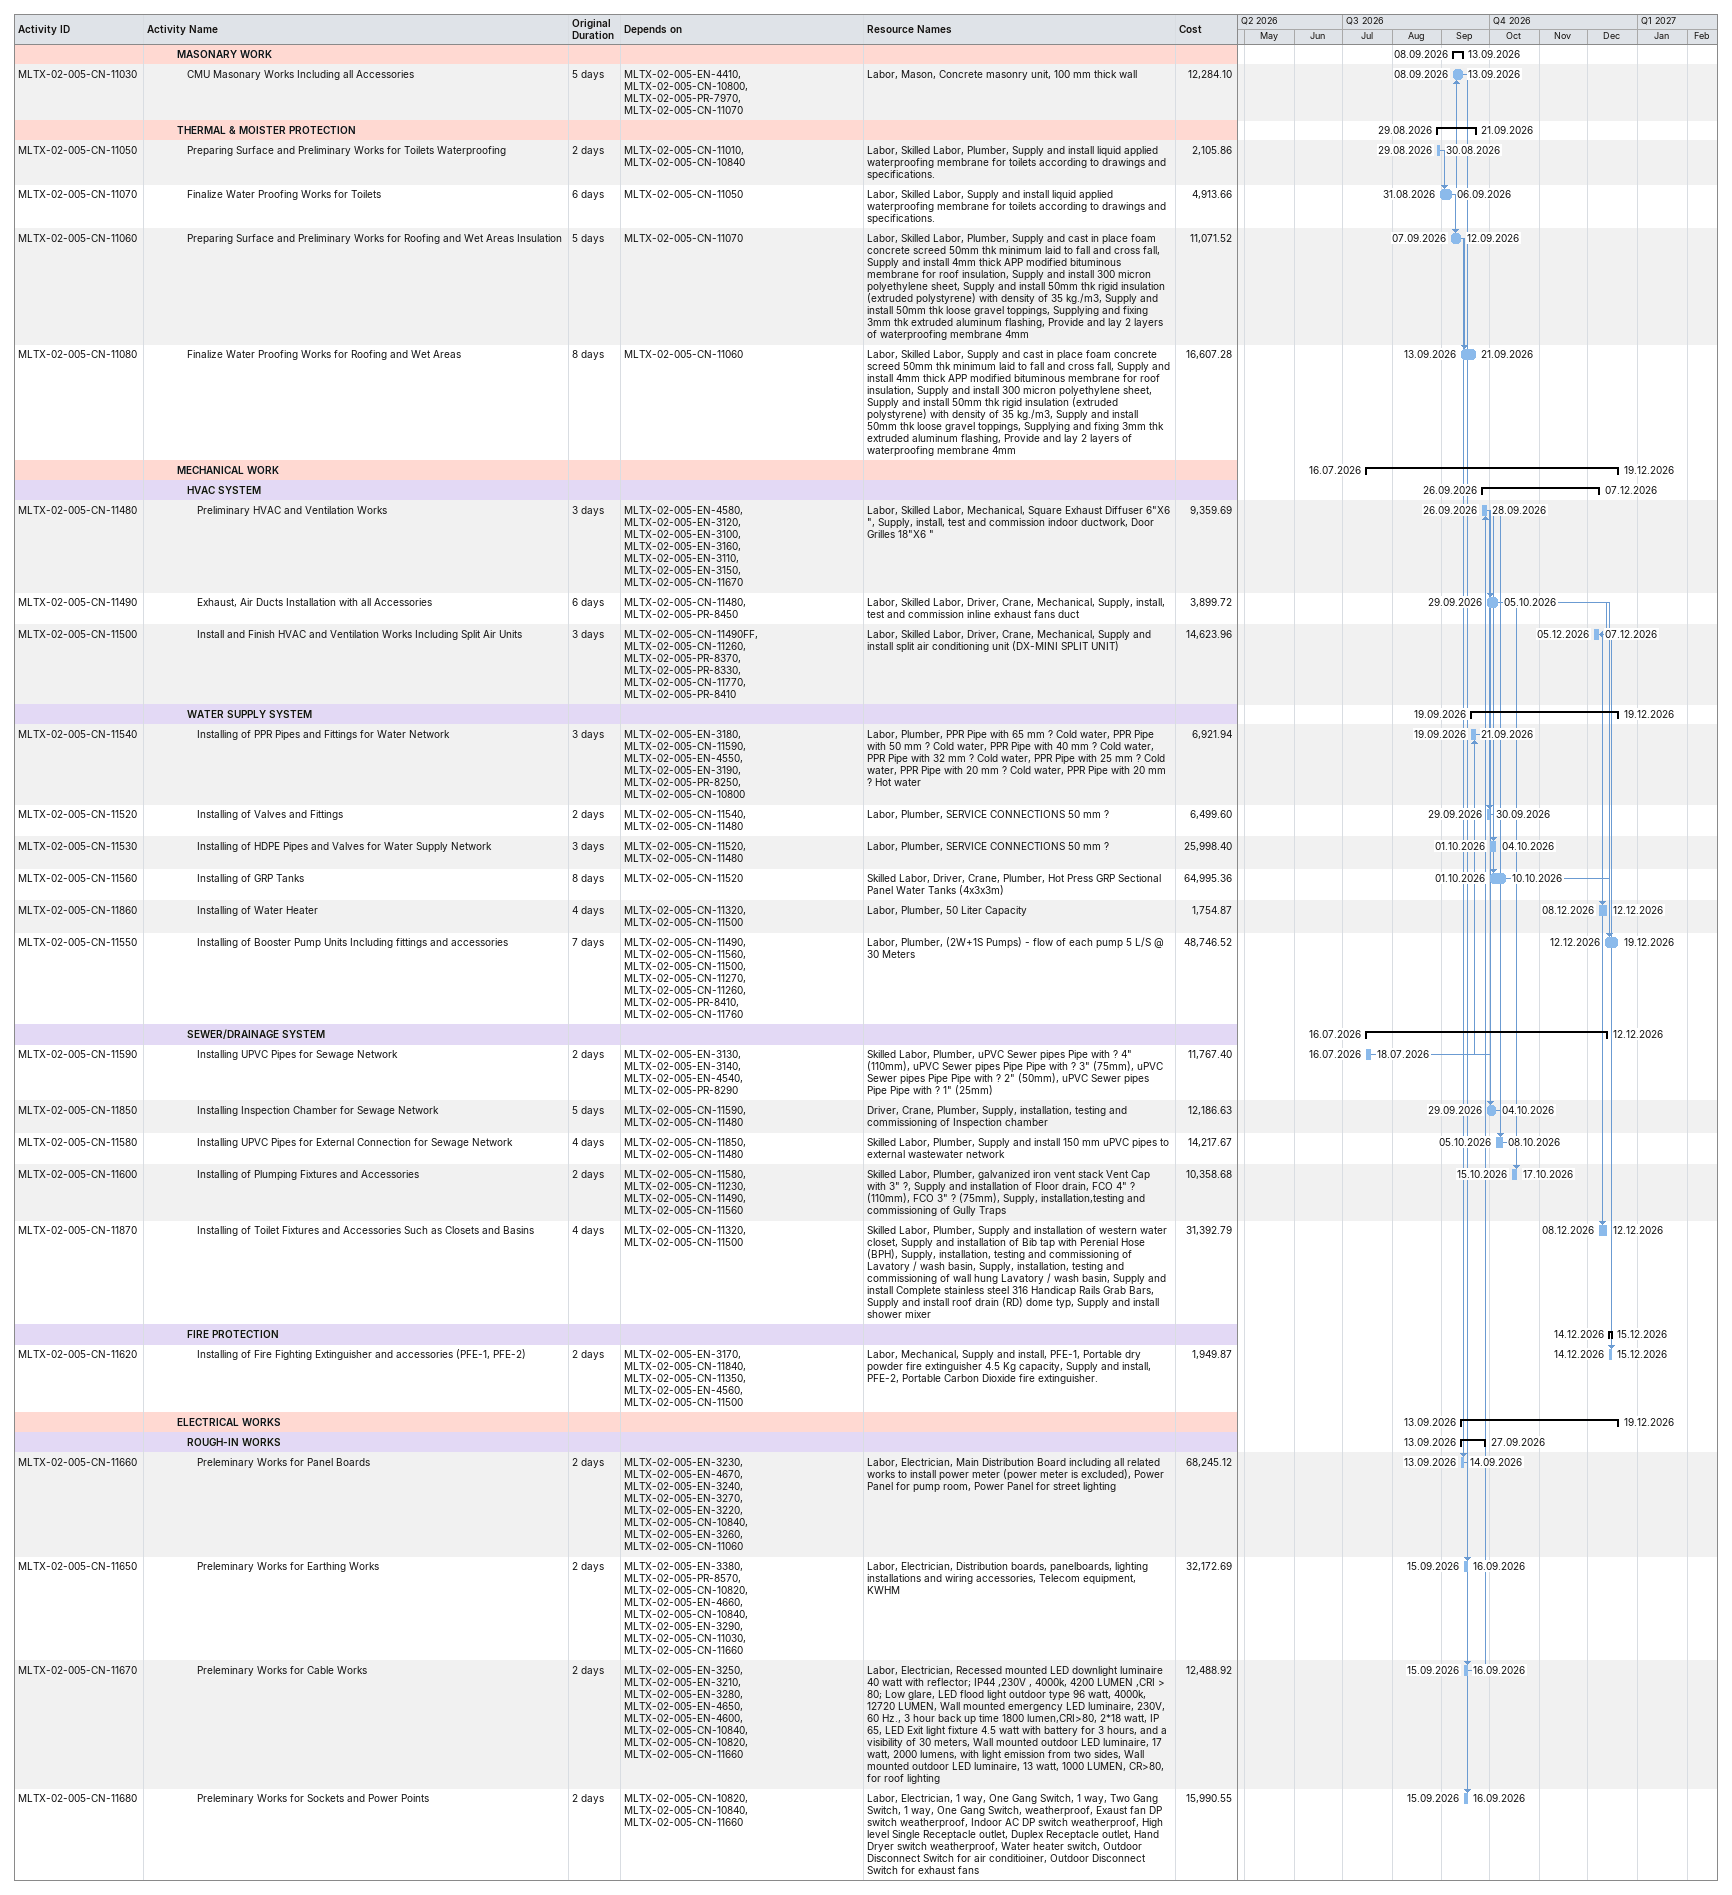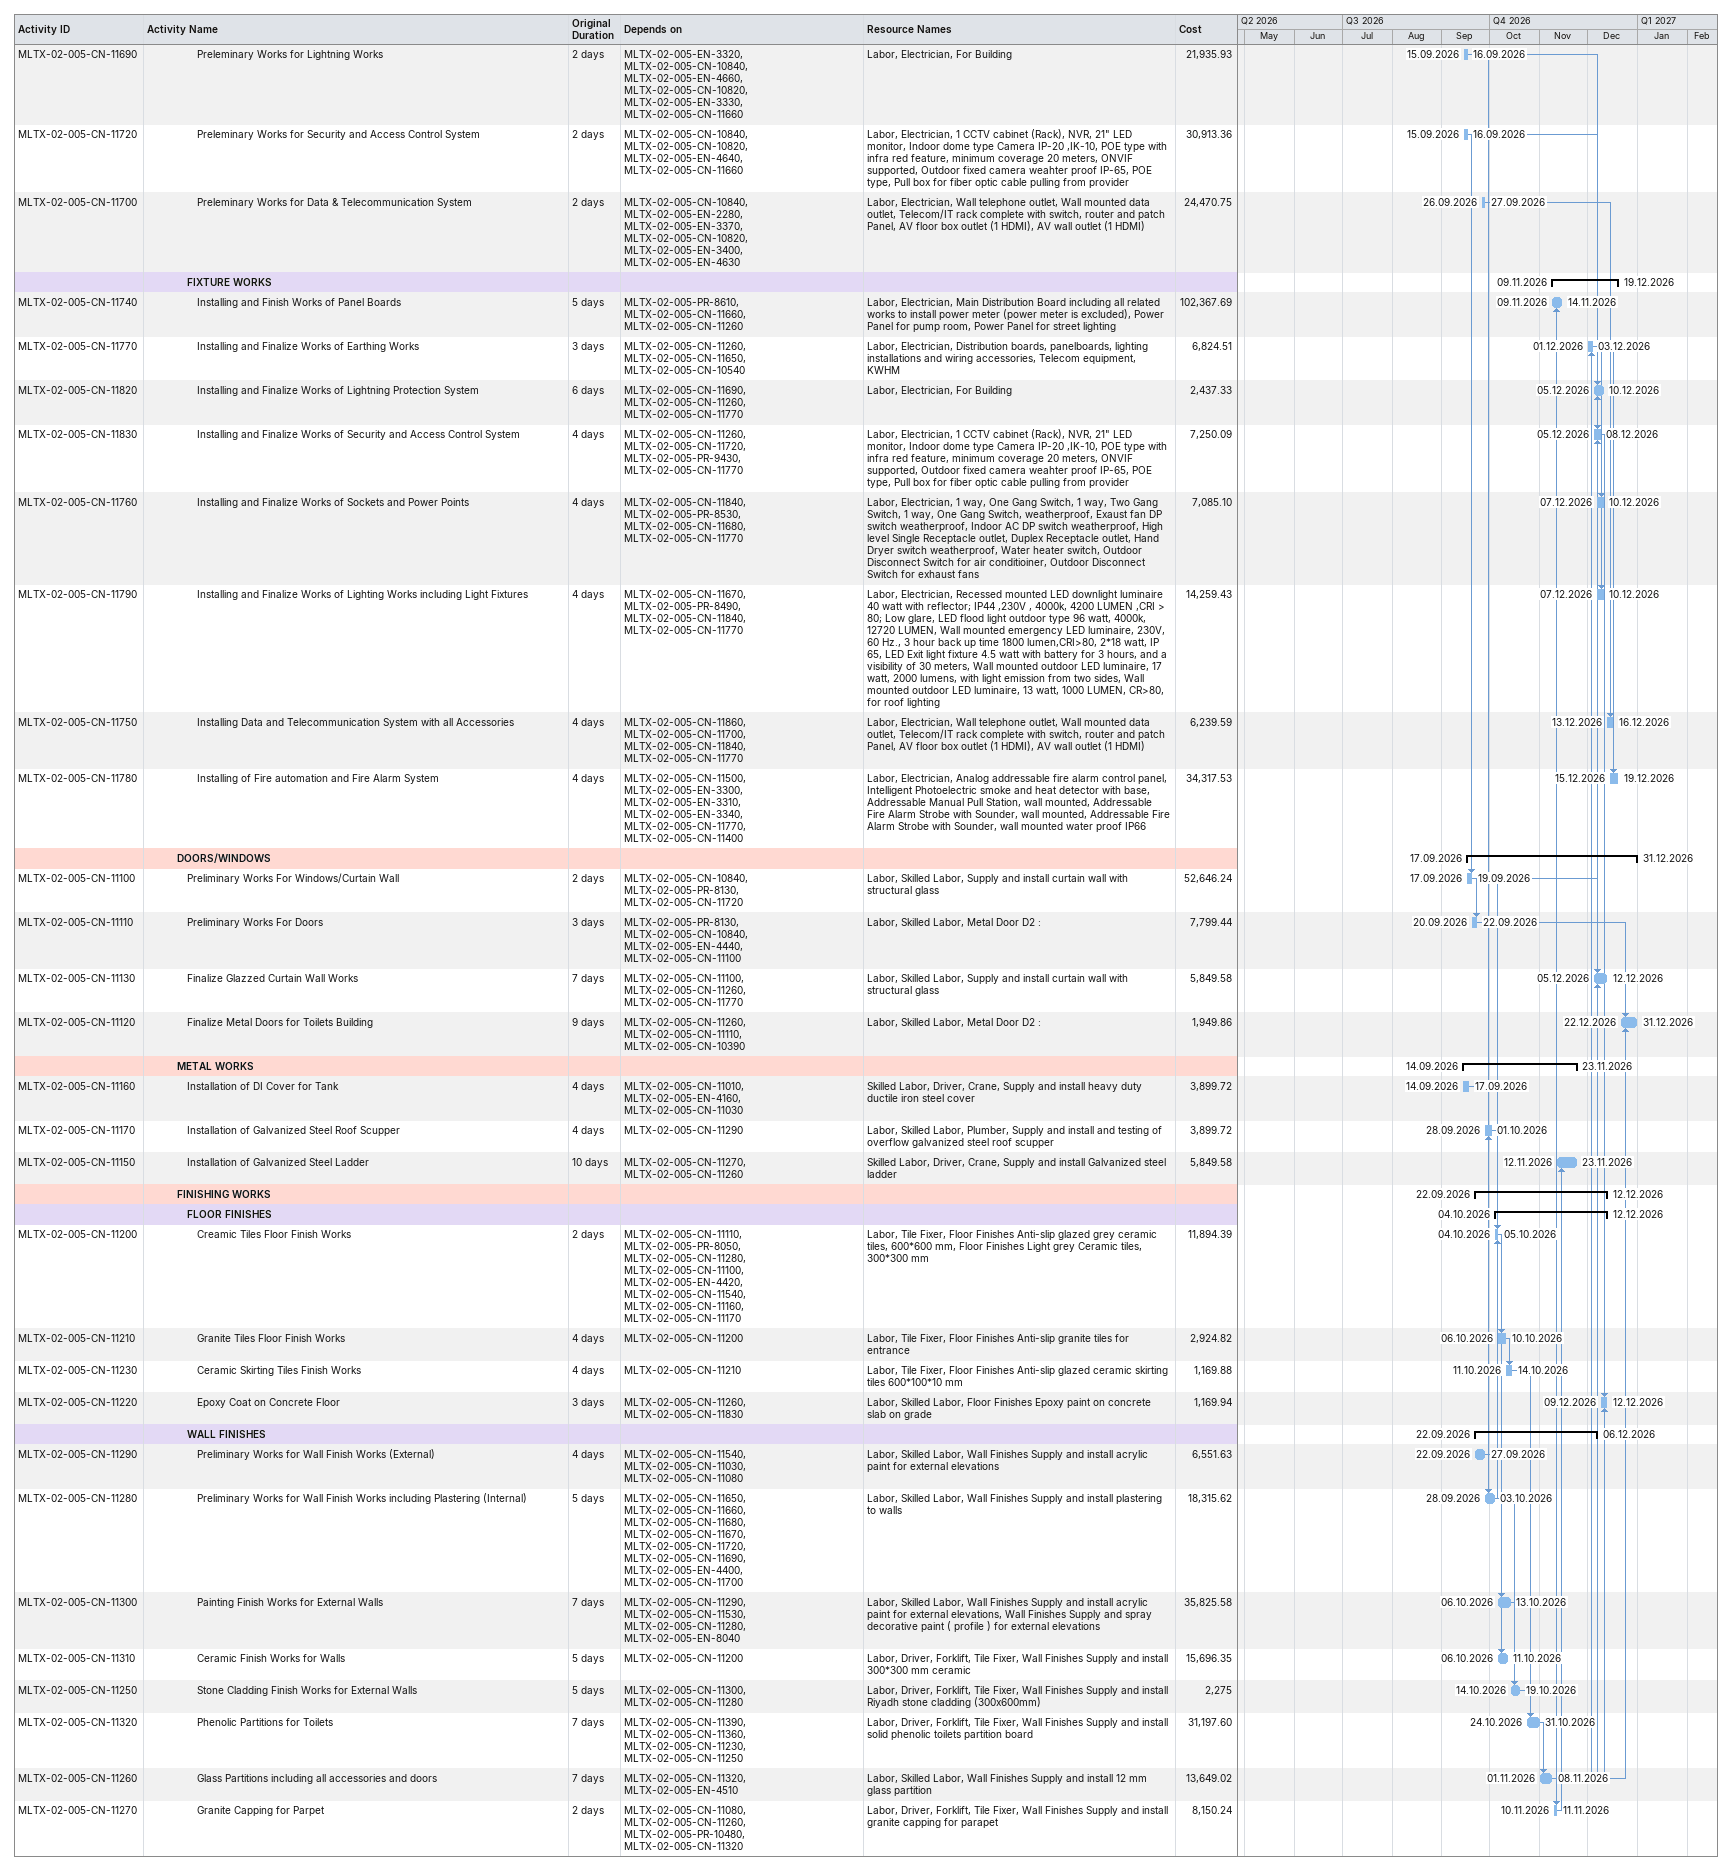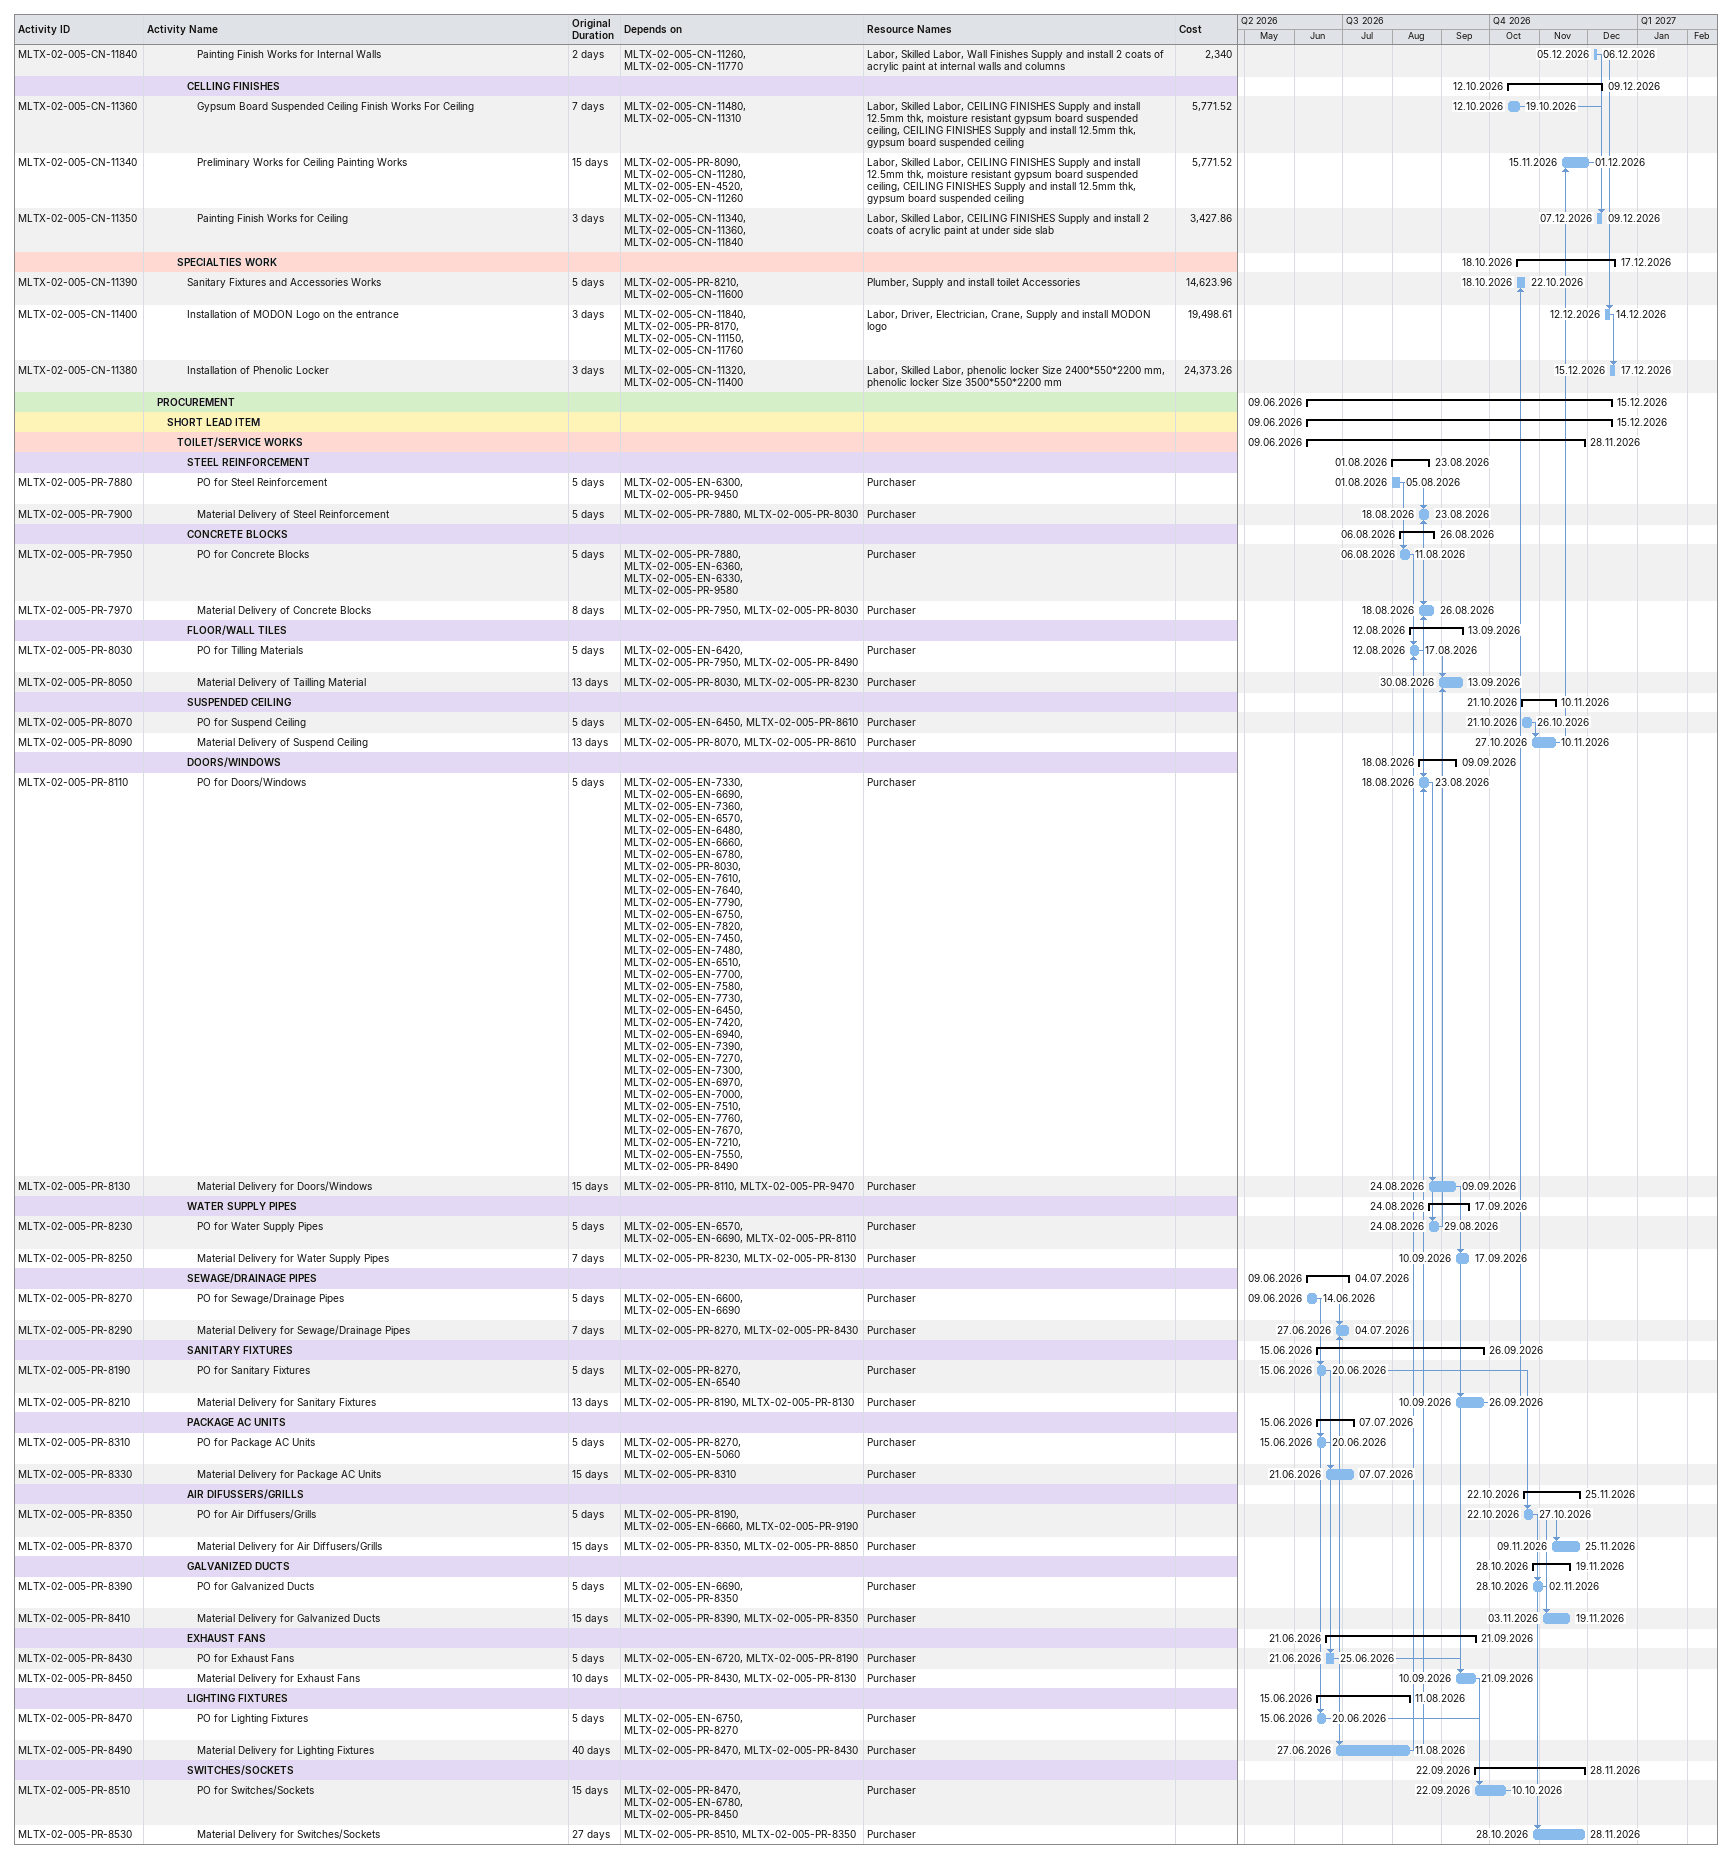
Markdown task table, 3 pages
| ID | Level | Task | Original duration | Start | Finish | Predecessors | Resources | Cost |
|---|---|---|---|---|---|---|---|---|
|  | 4 | **MASONARY WORK** |  | 2026-09-08 | 2026-09-13 |  |  |  |
| MLTX-02-005-CN-11030 | 5 | CMU Masonary Works Including all Accessories | 5d | 2026-09-08 | 2026-09-13 | MLTX-02-005-EN-4410, MLTX-02-005-CN-10800, MLTX-02-005-PR-7970, MLTX-02-005-CN-11070 | Labor, Mason, Concrete masonry unit, 100 mm thick wall | 12284.10 |
|  | 4 | **THERMAL & MOISTER PROTECTION** |  | 2026-08-29 | 2026-09-21 |  |  |  |
| MLTX-02-005-CN-11050 | 5 | Preparing Surface and Preliminary Works for Toilets Waterproofing | 2d | 2026-08-29 | 2026-08-30 | MLTX-02-005-CN-11010, MLTX-02-005-CN-10840 | Labor, Skilled Labor, Plumber, Supply and install liquid applied waterproofing membrane for toilets according to drawings and specifications. | 2105.86 |
| MLTX-02-005-CN-11070 | 5 | Finalize Water Proofing Works for Toilets | 6d | 2026-08-31 | 2026-09-06 | MLTX-02-005-CN-11050 | Labor, Skilled Labor, Supply and install liquid applied waterproofing membrane for toilets according to drawings and specifications. | 4913.66 |
| MLTX-02-005-CN-11060 | 5 | Preparing Surface and Preliminary Works for Roofing and Wet Areas Insulation | 5d | 2026-09-07 | 2026-09-12 | MLTX-02-005-CN-11070 | Labor, Skilled Labor, Plumber, Supply and cast in place foam concrete screed 50mm thk minimum laid to fall and cross fall, Supply and install 4mm thick APP modified bituminous membrane for roof insulation, Supply and install 300 micron polyethylene sheet, Supply and install 50mm thk rigid insulation (extruded polystyrene) with density of 35 kg./m3, Supply and install 50mm thk loose gravel toppings, Supplying and fixing 3mm thk extruded aluminum flashing, Provide and lay 2 layers of waterproofing membrane 4mm | 11071.52 |
| MLTX-02-005-CN-11080 | 5 | Finalize Water Proofing Works for Roofing and Wet Areas | 8d | 2026-09-13 | 2026-09-21 | MLTX-02-005-CN-11060 | Labor, Skilled Labor, Supply and cast in place foam concrete screed 50mm thk minimum laid to fall and cross fall, Supply and install 4mm thick APP modified bituminous membrane for roof insulation, Supply and install 300 micron polyethylene sheet, Supply and install 50mm thk rigid insulation (extruded polystyrene) with density of 35 kg./m3, Supply and install 50mm thk loose gravel toppings, Supplying and fixing 3mm thk extruded aluminum flashing, Provide and lay 2 layers of waterproofing membrane 4mm | 16607.28 |
|  | 4 | **MECHANICAL WORK** |  | 2026-07-16 | 2026-12-19 |  |  |  |
|  | 5 | **HVAC SYSTEM** |  | 2026-09-26 | 2026-12-07 |  |  |  |
| MLTX-02-005-CN-11480 | 6 | Preliminary HVAC and Ventilation Works | 3d | 2026-09-26 | 2026-09-28 | MLTX-02-005-EN-4580, MLTX-02-005-EN-3120, MLTX-02-005-EN-3100, MLTX-02-005-EN-3160, MLTX-02-005-EN-3110, MLTX-02-005-EN-3150, MLTX-02-005-CN-11670 | Labor, Skilled Labor, Mechanical, Square Exhaust Diffuser 6"X6 ", Supply, install, test and commission indoor ductwork, Door Grilles 18"X6 " | 9359.69 |
| MLTX-02-005-CN-11490 | 6 | Exhaust, Air Ducts Installation with all Accessories | 6d | 2026-09-29 | 2026-10-05 | MLTX-02-005-CN-11480, MLTX-02-005-PR-8450 | Labor, Skilled Labor, Driver, Crane, Mechanical, Supply, install, test and commission inline exhaust fans duct | 3899.72 |
| MLTX-02-005-CN-11500 | 6 | Install and Finish HVAC and Ventilation Works Including Split Air Units | 3d | 2026-12-05 | 2026-12-07 | MLTX-02-005-CN-11490FF, MLTX-02-005-CN-11260, MLTX-02-005-PR-8370, MLTX-02-005-PR-8330, MLTX-02-005-CN-11770, MLTX-02-005-PR-8410 | Labor, Skilled Labor, Driver, Crane, Mechanical, Supply and install split air conditioning unit (DX-MINI SPLIT UNIT) | 14623.96 |
|  | 5 | **WATER SUPPLY SYSTEM** |  | 2026-09-19 | 2026-12-19 |  |  |  |
| MLTX-02-005-CN-11540 | 6 | Installing of PPR Pipes and Fittings for Water Network | 3d | 2026-09-19 | 2026-09-21 | MLTX-02-005-EN-3180, MLTX-02-005-CN-11590, MLTX-02-005-EN-4550, MLTX-02-005-EN-3190, MLTX-02-005-PR-8250, MLTX-02-005-CN-10800 | Labor, Plumber, PPR Pipe with 65 mm ? Cold water, PPR Pipe with 50 mm ? Cold water, PPR Pipe with 40 mm ? Cold water, PPR Pipe with 32 mm ? Cold water, PPR Pipe with 25 mm ? Cold water, PPR Pipe with 20 mm ? Cold water, PPR Pipe with 20 mm ? Hot water | 6921.94 |
| MLTX-02-005-CN-11520 | 6 | Installing of Valves and Fittings | 2d | 2026-09-29 | 2026-09-30 | MLTX-02-005-CN-11540, MLTX-02-005-CN-11480 | Labor, Plumber, SERVICE CONNECTIONS 50 mm ? | 6499.60 |
| MLTX-02-005-CN-11530 | 6 | Installing of HDPE Pipes and Valves for Water Supply Network | 3d | 2026-10-01 | 2026-10-04 | MLTX-02-005-CN-11520, MLTX-02-005-CN-11480 | Labor, Plumber, SERVICE CONNECTIONS 50 mm ? | 25998.40 |
| MLTX-02-005-CN-11560 | 6 | Installing of GRP Tanks | 8d | 2026-10-01 | 2026-10-10 | MLTX-02-005-CN-11520 | Skilled Labor, Driver, Crane, Plumber, Hot Press GRP Sectional Panel Water Tanks (4x3x3m) | 64995.36 |
| MLTX-02-005-CN-11860 | 6 | Installing of Water Heater | 4d | 2026-12-08 | 2026-12-12 | MLTX-02-005-CN-11320, MLTX-02-005-CN-11500 | Labor, Plumber, 50 Liter Capacity | 1754.87 |
| MLTX-02-005-CN-11550 | 6 | Installing of Booster Pump Units Including fittings and accessories | 7d | 2026-12-12 | 2026-12-19 | MLTX-02-005-CN-11490, MLTX-02-005-CN-11560, MLTX-02-005-CN-11500, MLTX-02-005-CN-11270, MLTX-02-005-CN-11260, MLTX-02-005-PR-8410, MLTX-02-005-CN-11760 | Labor, Plumber, (2W+1S Pumps) - flow of each pump 5 L/S @ 30 Meters | 48746.52 |
|  | 5 | **SEWER/DRAINAGE SYSTEM** |  | 2026-07-16 | 2026-12-12 |  |  |  |
| MLTX-02-005-CN-11590 | 6 | Installing UPVC Pipes for Sewage Network | 2d | 2026-07-16 | 2026-07-18 | MLTX-02-005-EN-3130, MLTX-02-005-EN-3140, MLTX-02-005-EN-4540, MLTX-02-005-PR-8290 | Skilled Labor, Plumber, uPVC Sewer pipes Pipe with ? 4" (110mm), uPVC Sewer pipes Pipe Pipe with ? 3" (75mm), uPVC Sewer pipes Pipe Pipe with ? 2" (50mm), uPVC Sewer pipes Pipe Pipe with ? 1" (25mm) | 11767.40 |
| MLTX-02-005-CN-11850 | 6 | Installing Inspection Chamber for Sewage Network | 5d | 2026-09-29 | 2026-10-04 | MLTX-02-005-CN-11590, MLTX-02-005-CN-11480 | Driver, Crane, Plumber, Supply, installation, testing and commissioning of Inspection chamber | 12186.63 |
| MLTX-02-005-CN-11580 | 6 | Installing UPVC Pipes for External Connection for Sewage Network | 4d | 2026-10-05 | 2026-10-08 | MLTX-02-005-CN-11850, MLTX-02-005-CN-11480 | Skilled Labor, Plumber, Supply and install 150 mm uPVC pipes to external wastewater network | 14217.67 |
| MLTX-02-005-CN-11600 | 6 | Installing of Plumping Fixtures and Accessories | 2d | 2026-10-15 | 2026-10-17 | MLTX-02-005-CN-11580, MLTX-02-005-CN-11230, MLTX-02-005-CN-11490, MLTX-02-005-CN-11560 | Skilled Labor, Plumber, galvanized iron vent stack Vent Cap with 3" ?, Supply and installation of Floor drain, FCO 4" ? (110mm), FCO 3" ? (75mm), Supply, installation,testing and commissioning of Gully Traps | 10358.68 |
| MLTX-02-005-CN-11870 | 6 | Installing of Toilet Fixtures and Accessories Such as Closets and Basins | 4d | 2026-12-08 | 2026-12-12 | MLTX-02-005-CN-11320, MLTX-02-005-CN-11500 | Skilled Labor, Plumber, Supply and installation of western water closet, Supply and installation of Bib tap with Perenial Hose (BPH), Supply, installation, testing and commissioning of Lavatory / wash basin, Supply, installation, testing and commissioning of wall hung Lavatory / wash basin, Supply and install Complete stainless steel 316 Handicap Rails Grab Bars, Supply and install roof drain (RD) dome typ, Supply and install shower mixer | 31392.79 |
|  | 5 | **FIRE PROTECTION** |  | 2026-12-14 | 2026-12-15 |  |  |  |
| MLTX-02-005-CN-11620 | 6 | Installing of Fire Fighting Extinguisher and accessories (PFE-1, PFE-2) | 2d | 2026-12-14 | 2026-12-15 | MLTX-02-005-EN-3170, MLTX-02-005-CN-11840, MLTX-02-005-CN-11350, MLTX-02-005-EN-4560, MLTX-02-005-CN-11500 | Labor, Mechanical, Supply and install, PFE-1, Portable dry powder fire extinguisher 4.5 Kg capacity, Supply and install, PFE-2, Portable Carbon Dioxide fire extinguisher. | 1949.87 |
|  | 4 | **ELECTRICAL WORKS** |  | 2026-09-13 | 2026-12-19 |  |  |  |
|  | 5 | **ROUGH-IN WORKS** |  | 2026-09-13 | 2026-09-27 |  |  |  |
| MLTX-02-005-CN-11660 | 6 | Preleminary Works for Panel Boards | 2d | 2026-09-13 | 2026-09-14 | MLTX-02-005-EN-3230, MLTX-02-005-EN-4670, MLTX-02-005-EN-3240, MLTX-02-005-EN-3270, MLTX-02-005-EN-3220, MLTX-02-005-CN-10840, MLTX-02-005-EN-3260, MLTX-02-005-CN-11060 | Labor, Electrician, Main Distribution Board including all related works to install power meter (power meter is excluded), Power Panel for pump room, Power Panel for street lighting | 68245.12 |
| MLTX-02-005-CN-11650 | 6 | Preleminary Works for Earthing Works | 2d | 2026-09-15 | 2026-09-16 | MLTX-02-005-EN-3380, MLTX-02-005-PR-8570, MLTX-02-005-CN-10820, MLTX-02-005-EN-4660, MLTX-02-005-CN-10840, MLTX-02-005-EN-3290, MLTX-02-005-CN-11030, MLTX-02-005-CN-11660 | Labor, Electrician, Distribution boards, panelboards, lighting installations and wiring accessories, Telecom equipment, KWHM | 32172.69 |
| MLTX-02-005-CN-11670 | 6 | Preleminary Works for Cable Works | 2d | 2026-09-15 | 2026-09-16 | MLTX-02-005-EN-3250, MLTX-02-005-EN-3210, MLTX-02-005-EN-3280, MLTX-02-005-EN-4650, MLTX-02-005-EN-4600, MLTX-02-005-CN-10840, MLTX-02-005-CN-10820, MLTX-02-005-CN-11660 | Labor, Electrician, Recessed mounted LED downlight luminaire 40 watt with reflector; IP44 ,230V , 4000k, 4200 LUMEN ,CRI > 80; Low glare, LED flood light outdoor type 96 watt, 4000k, 12720 LUMEN, Wall mounted emergency LED luminaire, 230V, 60 Hz., 3 hour back up time 1800 lumen,CRI>80, 2*18 watt, IP 65, LED Exit light fixture 4.5 watt with battery for 3 hours, and a visibility of 30 meters, Wall mounted outdoor LED luminaire, 17 watt, 2000 lumens, with light emission from two sides, Wall mounted outdoor LED luminaire, 13 watt, 1000 LUMEN, CR>80, for roof lighting | 12488.92 |
| MLTX-02-005-CN-11680 | 6 | Preleminary Works for Sockets and Power Points | 2d | 2026-09-15 | 2026-09-16 | MLTX-02-005-CN-10820, MLTX-02-005-CN-10840, MLTX-02-005-CN-11660 | Labor, Electrician, 1 way, One Gang Switch, 1 way, Two Gang Switch, 1 way, One Gang Switch, weatherproof, Exaust fan DP switch weatherproof, Indoor AC DP switch weatherproof, High level Single Receptacle outlet, Duplex Receptacle outlet, Hand Dryer switch weatherproof, Water heater switch, Outdoor Disconnect Switch for air conditioiner, Outdoor Disconnect Switch for exhaust fans | 15990.55 |
| MLTX-02-005-CN-11690 | 6 | Preleminary Works for Lightning Works | 2d | 2026-09-15 | 2026-09-16 | MLTX-02-005-EN-3320, MLTX-02-005-CN-10840, MLTX-02-005-EN-4660, MLTX-02-005-CN-10820, MLTX-02-005-EN-3330, MLTX-02-005-CN-11660 | Labor, Electrician, For Building | 21935.93 |
| MLTX-02-005-CN-11720 | 6 | Preleminary Works for Security and Access Control System | 2d | 2026-09-15 | 2026-09-16 | MLTX-02-005-CN-10840, MLTX-02-005-CN-10820, MLTX-02-005-EN-4640, MLTX-02-005-CN-11660 | Labor, Electrician, 1 CCTV cabinet (Rack), NVR, 21" LED monitor, Indoor dome type Camera IP-20 ,IK-10, POE type with infra red feature, minimum coverage 20 meters, ONVIF supported, Outdoor fixed camera weahter proof IP-65, POE type, Pull box for fiber optic cable pulling from provider | 30913.36 |
| MLTX-02-005-CN-11700 | 6 | Preleminary Works for Data & Telecommunication System | 2d | 2026-09-26 | 2026-09-27 | MLTX-02-005-CN-10840, MLTX-02-005-EN-2280, MLTX-02-005-EN-3370, MLTX-02-005-CN-10820, MLTX-02-005-EN-3400, MLTX-02-005-EN-4630 | Labor, Electrician, Wall telephone outlet, Wall mounted data outlet, Telecom/IT rack complete with switch, router and patch Panel, AV floor box outlet (1 HDMI), AV wall outlet (1 HDMI) | 24470.75 |
|  | 5 | **FIXTURE WORKS** |  | 2026-11-09 | 2026-12-19 |  |  |  |
| MLTX-02-005-CN-11740 | 6 | Installing and Finish Works of Panel Boards | 5d | 2026-11-09 | 2026-11-14 | MLTX-02-005-PR-8610, MLTX-02-005-CN-11660, MLTX-02-005-CN-11260 | Labor, Electrician, Main Distribution Board including all related works to install power meter (power meter is excluded), Power Panel for pump room, Power Panel for street lighting | 102367.69 |
| MLTX-02-005-CN-11770 | 6 | Installing and Finalize Works of Earthing Works | 3d | 2026-12-01 | 2026-12-03 | MLTX-02-005-CN-11260, MLTX-02-005-CN-11650, MLTX-02-005-CN-10540 | Labor, Electrician, Distribution boards, panelboards, lighting installations and wiring accessories, Telecom equipment, KWHM | 6824.51 |
| MLTX-02-005-CN-11820 | 6 | Installing and Finalize Works of Lightning Protection System | 6d | 2026-12-05 | 2026-12-10 | MLTX-02-005-CN-11690, MLTX-02-005-CN-11260, MLTX-02-005-CN-11770 | Labor, Electrician, For Building | 2437.33 |
| MLTX-02-005-CN-11830 | 6 | Installing and Finalize Works of Security and Access Control System | 4d | 2026-12-05 | 2026-12-08 | MLTX-02-005-CN-11260, MLTX-02-005-CN-11720, MLTX-02-005-PR-9430, MLTX-02-005-CN-11770 | Labor, Electrician, 1 CCTV cabinet (Rack), NVR, 21" LED monitor, Indoor dome type Camera IP-20 ,IK-10, POE type with infra red feature, minimum coverage 20 meters, ONVIF supported, Outdoor fixed camera weahter proof IP-65, POE type, Pull box for fiber optic cable pulling from provider | 7250.09 |
| MLTX-02-005-CN-11760 | 6 | Installing and Finalize Works of Sockets and Power Points | 4d | 2026-12-07 | 2026-12-10 | MLTX-02-005-CN-11840, MLTX-02-005-PR-8530, MLTX-02-005-CN-11680, MLTX-02-005-CN-11770 | Labor, Electrician, 1 way, One Gang Switch, 1 way, Two Gang Switch, 1 way, One Gang Switch, weatherproof, Exaust fan DP switch weatherproof, Indoor AC DP switch weatherproof, High level Single Receptacle outlet, Duplex Receptacle outlet, Hand Dryer switch weatherproof, Water heater switch, Outdoor Disconnect Switch for air conditioiner, Outdoor Disconnect Switch for exhaust fans | 7085.10 |
| MLTX-02-005-CN-11790 | 6 | Installing and Finalize Works of Lighting Works including Light Fixtures | 4d | 2026-12-07 | 2026-12-10 | MLTX-02-005-CN-11670, MLTX-02-005-PR-8490, MLTX-02-005-CN-11840, MLTX-02-005-CN-11770 | Labor, Electrician, Recessed mounted LED downlight luminaire 40 watt with reflector; IP44 ,230V , 4000k, 4200 LUMEN ,CRI > 80; Low glare, LED flood light outdoor type 96 watt, 4000k, 12720 LUMEN, Wall mounted emergency LED luminaire, 230V, 60 Hz., 3 hour back up time 1800 lumen,CRI>80, 2*18 watt, IP 65, LED Exit light fixture 4.5 watt with battery for 3 hours, and a visibility of 30 meters, Wall mounted outdoor LED luminaire, 17 watt, 2000 lumens, with light emission from two sides, Wall mounted outdoor LED luminaire, 13 watt, 1000 LUMEN, CR>80, for roof lighting | 14259.43 |
| MLTX-02-005-CN-11750 | 6 | Installing Data and Telecommunication System with all Accessories | 4d | 2026-12-13 | 2026-12-16 | MLTX-02-005-CN-11860, MLTX-02-005-CN-11700, MLTX-02-005-CN-11840, MLTX-02-005-CN-11770 | Labor, Electrician, Wall telephone outlet, Wall mounted data outlet, Telecom/IT rack complete with switch, router and patch Panel, AV floor box outlet (1 HDMI), AV wall outlet (1 HDMI) | 6239.59 |
| MLTX-02-005-CN-11780 | 6 | Installing of Fire automation and Fire Alarm System | 4d | 2026-12-15 | 2026-12-19 | MLTX-02-005-CN-11500, MLTX-02-005-EN-3300, MLTX-02-005-EN-3310, MLTX-02-005-EN-3340, MLTX-02-005-CN-11770, MLTX-02-005-CN-11400 | Labor, Electrician, Analog addressable fire alarm control panel, Intelligent Photoelectric smoke and heat detector with base, Addressable Manual Pull Station, wall mounted, Addressable Fire Alarm Strobe with Sounder, wall mounted, Addressable Fire Alarm Strobe with Sounder, wall mounted water proof IP66 | 34317.53 |
|  | 4 | **DOORS/WINDOWS** |  | 2026-09-17 | 2026-12-31 |  |  |  |
| MLTX-02-005-CN-11100 | 5 | Preliminary Works For Windows/Curtain Wall | 2d | 2026-09-17 | 2026-09-19 | MLTX-02-005-CN-10840, MLTX-02-005-PR-8130, MLTX-02-005-CN-11720 | Labor, Skilled Labor, Supply and install curtain wall with structural glass | 52646.24 |
| MLTX-02-005-CN-11110 | 5 | Preliminary Works For Doors | 3d | 2026-09-20 | 2026-09-22 | MLTX-02-005-PR-8130, MLTX-02-005-CN-10840, MLTX-02-005-EN-4440, MLTX-02-005-CN-11100 | Labor, Skilled Labor, Metal Door D2 : | 7799.44 |
| MLTX-02-005-CN-11130 | 5 | Finalize Glazzed Curtain Wall Works | 7d | 2026-12-05 | 2026-12-12 | MLTX-02-005-CN-11100, MLTX-02-005-CN-11260, MLTX-02-005-CN-11770 | Labor, Skilled Labor, Supply and install curtain wall with structural glass | 5849.58 |
| MLTX-02-005-CN-11120 | 5 | Finalize Metal Doors for Toilets Building | 9d | 2026-12-22 | 2026-12-31 | MLTX-02-005-CN-11260, MLTX-02-005-CN-11110, MLTX-02-005-CN-10390 | Labor, Skilled Labor, Metal Door D2 : | 1949.86 |
|  | 4 | **METAL WORKS** |  | 2026-09-14 | 2026-11-23 |  |  |  |
| MLTX-02-005-CN-11160 | 5 | Installation of DI Cover for Tank | 4d | 2026-09-14 | 2026-09-17 | MLTX-02-005-CN-11010, MLTX-02-005-EN-4160, MLTX-02-005-CN-11030 | Skilled Labor, Driver, Crane, Supply and install heavy duty ductile iron steel cover | 3899.72 |
| MLTX-02-005-CN-11170 | 5 | Installation of Galvanized Steel Roof Scupper | 4d | 2026-09-28 | 2026-10-01 | MLTX-02-005-CN-11290 | Labor, Skilled Labor, Plumber, Supply and install and testing of overflow galvanized steel roof scupper | 3899.72 |
| MLTX-02-005-CN-11150 | 5 | Installation of Galvanized Steel Ladder | 10d | 2026-11-12 | 2026-11-23 | MLTX-02-005-CN-11270, MLTX-02-005-CN-11260 | Skilled Labor, Driver, Crane, Supply and install Galvanized steel ladder | 5849.58 |
|  | 4 | **FINISHING WORKS** |  | 2026-09-22 | 2026-12-12 |  |  |  |
|  | 5 | **FLOOR FINISHES** |  | 2026-10-04 | 2026-12-12 |  |  |  |
| MLTX-02-005-CN-11200 | 6 | Creamic Tiles Floor Finish Works | 2d | 2026-10-04 | 2026-10-05 | MLTX-02-005-CN-11110, MLTX-02-005-PR-8050, MLTX-02-005-CN-11280, MLTX-02-005-CN-11100, MLTX-02-005-EN-4420, MLTX-02-005-CN-11540, MLTX-02-005-CN-11160, MLTX-02-005-CN-11170 | Labor, Tile Fixer, Floor Finishes Anti-slip glazed grey ceramic tiles, 600*600 mm, Floor Finishes Light grey Ceramic tiles, 300*300 mm | 11894.39 |
| MLTX-02-005-CN-11210 | 6 | Granite Tiles Floor Finish Works | 4d | 2026-10-06 | 2026-10-10 | MLTX-02-005-CN-11200 | Labor, Tile Fixer, Floor Finishes Anti-slip granite tiles for entrance | 2924.82 |
| MLTX-02-005-CN-11230 | 6 | Ceramic Skirting Tiles Finish Works | 4d | 2026-10-11 | 2026-10-14 | MLTX-02-005-CN-11210 | Labor, Tile Fixer, Floor Finishes Anti-slip glazed ceramic skirting tiles 600*100*10 mm | 1169.88 |
| MLTX-02-005-CN-11220 | 6 | Epoxy Coat on Concrete Floor | 3d | 2026-12-09 | 2026-12-12 | MLTX-02-005-CN-11260, MLTX-02-005-CN-11830 | Labor, Skilled Labor, Floor Finishes Epoxy paint on concrete slab on grade | 1169.94 |
|  | 5 | **WALL FINISHES** |  | 2026-09-22 | 2026-12-06 |  |  |  |
| MLTX-02-005-CN-11290 | 6 | Preliminary Works for Wall Finish Works (External) | 4d | 2026-09-22 | 2026-09-27 | MLTX-02-005-CN-11540, MLTX-02-005-CN-11030, MLTX-02-005-CN-11080 | Labor, Skilled Labor, Wall Finishes Supply and install acrylic paint for external elevations | 6551.63 |
| MLTX-02-005-CN-11280 | 6 | Preliminary Works for Wall Finish Works including Plastering (Internal) | 5d | 2026-09-28 | 2026-10-03 | MLTX-02-005-CN-11650, MLTX-02-005-CN-11660, MLTX-02-005-CN-11680, MLTX-02-005-CN-11670, MLTX-02-005-CN-11720, MLTX-02-005-CN-11690, MLTX-02-005-EN-4400, MLTX-02-005-CN-11700 | Labor, Skilled Labor, Wall Finishes Supply and install plastering to walls | 18315.62 |
| MLTX-02-005-CN-11300 | 6 | Painting Finish Works for External Walls | 7d | 2026-10-06 | 2026-10-13 | MLTX-02-005-CN-11290, MLTX-02-005-CN-11530, MLTX-02-005-CN-11280, MLTX-02-005-EN-8040 | Labor, Skilled Labor, Wall Finishes Supply and install acrylic paint for external elevations, Wall Finishes Supply and spray decorative paint ( profile ) for external elevations | 35825.58 |
| MLTX-02-005-CN-11310 | 6 | Ceramic Finish Works for Walls | 5d | 2026-10-06 | 2026-10-11 | MLTX-02-005-CN-11200 | Labor, Driver, Forklift, Tile Fixer, Wall Finishes Supply and install 300*300 mm ceramic | 15696.35 |
| MLTX-02-005-CN-11250 | 6 | Stone Cladding Finish Works for External Walls | 5d | 2026-10-14 | 2026-10-19 | MLTX-02-005-CN-11300, MLTX-02-005-CN-11280 | Labor, Driver, Forklift, Tile Fixer, Wall Finishes Supply and install Riyadh stone cladding (300x600mm) | 2275 |
| MLTX-02-005-CN-11320 | 6 | Phenolic Partitions for Toilets | 7d | 2026-10-24 | 2026-10-31 | MLTX-02-005-CN-11390, MLTX-02-005-CN-11360, MLTX-02-005-CN-11230, MLTX-02-005-CN-11250 | Labor, Driver, Forklift, Tile Fixer, Wall Finishes Supply and install solid phenolic toilets partition board | 31197.60 |
| MLTX-02-005-CN-11260 | 6 | Glass Partitions including all accessories and doors | 7d | 2026-11-01 | 2026-11-08 | MLTX-02-005-CN-11320, MLTX-02-005-EN-4510 | Labor, Skilled Labor, Wall Finishes Supply and install 12 mm glass partition | 13649.02 |
| MLTX-02-005-CN-11270 | 6 | Granite Capping for Parpet | 2d | 2026-11-10 | 2026-11-11 | MLTX-02-005-CN-11080, MLTX-02-005-CN-11260, MLTX-02-005-PR-10480, MLTX-02-005-CN-11320 | Labor, Driver, Forklift, Tile Fixer, Wall Finishes Supply and install granite capping for parapet | 8150.24 |
| MLTX-02-005-CN-11840 | 6 | Painting Finish Works for Internal Walls | 2d | 2026-12-05 | 2026-12-06 | MLTX-02-005-CN-11260, MLTX-02-005-CN-11770 | Labor, Skilled Labor, Wall Finishes Supply and install 2 coats of acrylic paint at internal walls and columns | 2340 |
|  | 5 | **CELLING FINISHES** |  | 2026-10-12 | 2026-12-09 |  |  |  |
| MLTX-02-005-CN-11360 | 6 | Gypsum Board Suspended Ceiling Finish Works For Ceiling | 7d | 2026-10-12 | 2026-10-19 | MLTX-02-005-CN-11480, MLTX-02-005-CN-11310 | Labor, Skilled Labor, CEILING FINISHES Supply and install 12.5mm thk, moisture resistant gypsum board suspended ceiling, CEILING FINISHES Supply and install 12.5mm thk, gypsum board suspended ceiling | 5771.52 |
| MLTX-02-005-CN-11340 | 6 | Preliminary Works for Ceiling Painting Works | 15d | 2026-11-15 | 2026-12-01 | MLTX-02-005-PR-8090, MLTX-02-005-CN-11280, MLTX-02-005-EN-4520, MLTX-02-005-CN-11260 | Labor, Skilled Labor, CEILING FINISHES Supply and install 12.5mm thk, moisture resistant gypsum board suspended ceiling, CEILING FINISHES Supply and install 12.5mm thk, gypsum board suspended ceiling | 5771.52 |
| MLTX-02-005-CN-11350 | 6 | Painting Finish Works for Ceiling | 3d | 2026-12-07 | 2026-12-09 | MLTX-02-005-CN-11340, MLTX-02-005-CN-11360, MLTX-02-005-CN-11840 | Labor, Skilled Labor, CEILING FINISHES Supply and install 2 coats of acrylic paint at under side slab | 3427.86 |
|  | 4 | **SPECIALTIES WORK** |  | 2026-10-18 | 2026-12-17 |  |  |  |
| MLTX-02-005-CN-11390 | 5 | Sanitary Fixtures and Accessories Works | 5d | 2026-10-18 | 2026-10-22 | MLTX-02-005-PR-8210, MLTX-02-005-CN-11600 | Plumber, Supply and install toilet Accessories | 14623.96 |
| MLTX-02-005-CN-11400 | 5 | Installation of MODON Logo on the entrance | 3d | 2026-12-12 | 2026-12-14 | MLTX-02-005-CN-11840, MLTX-02-005-PR-8170, MLTX-02-005-CN-11150, MLTX-02-005-CN-11760 | Labor, Driver, Electrician, Crane, Supply and install MODON logo | 19498.61 |
| MLTX-02-005-CN-11380 | 5 | Installation of Phenolic Locker | 3d | 2026-12-15 | 2026-12-17 | MLTX-02-005-CN-11320, MLTX-02-005-CN-11400 | Labor, Skilled Labor, phenolic locker Size 2400*550*2200 mm, phenolic locker Size 3500*550*2200 mm | 24373.26 |
|  | 2 | **PROCUREMENT** |  | 2026-06-09 | 2026-12-15 |  |  |  |
|  | 3 | **SHORT LEAD ITEM** |  | 2026-06-09 | 2026-12-15 |  |  |  |
|  | 4 | **TOILET/SERVICE WORKS** |  | 2026-06-09 | 2026-11-28 |  |  |  |
|  | 5 | **STEEL REINFORCEMENT** |  | 2026-08-01 | 2026-08-23 |  |  |  |
| MLTX-02-005-PR-7880 | 6 | PO for Steel Reinforcement | 5d | 2026-08-01 | 2026-08-05 | MLTX-02-005-EN-6300, MLTX-02-005-PR-9450 | Purchaser |  |
| MLTX-02-005-PR-7900 | 6 | Material Delivery of Steel Reinforcement | 5d | 2026-08-18 | 2026-08-23 | MLTX-02-005-PR-7880, MLTX-02-005-PR-8030 | Purchaser |  |
|  | 5 | **CONCRETE BLOCKS** |  | 2026-08-06 | 2026-08-26 |  |  |  |
| MLTX-02-005-PR-7950 | 6 | PO for Concrete Blocks | 5d | 2026-08-06 | 2026-08-11 | MLTX-02-005-PR-7880, MLTX-02-005-EN-6360, MLTX-02-005-EN-6330, MLTX-02-005-PR-9580 | Purchaser |  |
| MLTX-02-005-PR-7970 | 6 | Material Delivery of Concrete Blocks | 8d | 2026-08-18 | 2026-08-26 | MLTX-02-005-PR-7950, MLTX-02-005-PR-8030 | Purchaser |  |
|  | 5 | **FLOOR/WALL TILES** |  | 2026-08-12 | 2026-09-13 |  |  |  |
| MLTX-02-005-PR-8030 | 6 | PO for Tilling Materials | 5d | 2026-08-12 | 2026-08-17 | MLTX-02-005-EN-6420, MLTX-02-005-PR-7950, MLTX-02-005-PR-8490 | Purchaser |  |
| MLTX-02-005-PR-8050 | 6 | Material Delivery of Tailling Material | 13d | 2026-08-30 | 2026-09-13 | MLTX-02-005-PR-8030, MLTX-02-005-PR-8230 | Purchaser |  |
|  | 5 | **SUSPENDED CEILING** |  | 2026-10-21 | 2026-11-10 |  |  |  |
| MLTX-02-005-PR-8070 | 6 | PO for Suspend Ceiling | 5d | 2026-10-21 | 2026-10-26 | MLTX-02-005-EN-6450, MLTX-02-005-PR-8610 | Purchaser |  |
| MLTX-02-005-PR-8090 | 6 | Material Delivery of Suspend Ceiling | 13d | 2026-10-27 | 2026-11-10 | MLTX-02-005-PR-8070, MLTX-02-005-PR-8610 | Purchaser |  |
|  | 5 | **DOORS/WINDOWS** |  | 2026-08-18 | 2026-09-09 |  |  |  |
| MLTX-02-005-PR-8110 | 6 | PO for Doors/Windows | 5d | 2026-08-18 | 2026-08-23 | MLTX-02-005-EN-7330, MLTX-02-005-EN-6690, MLTX-02-005-EN-7360, MLTX-02-005-EN-6570, MLTX-02-005-EN-6480, MLTX-02-005-EN-6660, MLTX-02-005-EN-6780, MLTX-02-005-PR-8030, MLTX-02-005-EN-7610, MLTX-02-005-EN-7640, MLTX-02-005-EN-7790, MLTX-02-005-EN-6750, MLTX-02-005-EN-7820, MLTX-02-005-EN-7450, MLTX-02-005-EN-7480, MLTX-02-005-EN-6510, MLTX-02-005-EN-7700, MLTX-02-005-EN-7580, MLTX-02-005-EN-7730, MLTX-02-005-EN-6450, MLTX-02-005-EN-7420, MLTX-02-005-EN-6940, MLTX-02-005-EN-7390, MLTX-02-005-EN-7270, MLTX-02-005-EN-7300, MLTX-02-005-EN-6970, MLTX-02-005-EN-7000, MLTX-02-005-EN-7510, MLTX-02-005-EN-7760, MLTX-02-005-EN-7670, MLTX-02-005-EN-7210, MLTX-02-005-EN-7550, MLTX-02-005-PR-8490 | Purchaser |  |
| MLTX-02-005-PR-8130 | 6 | Material Delivery for Doors/Windows | 15d | 2026-08-24 | 2026-09-09 | MLTX-02-005-PR-8110, MLTX-02-005-PR-9470 | Purchaser |  |
|  | 5 | **WATER SUPPLY PIPES** |  | 2026-08-24 | 2026-09-17 |  |  |  |
| MLTX-02-005-PR-8230 | 6 | PO for Water Supply Pipes | 5d | 2026-08-24 | 2026-08-29 | MLTX-02-005-EN-6570, MLTX-02-005-EN-6690, MLTX-02-005-PR-8110 | Purchaser |  |
| MLTX-02-005-PR-8250 | 6 | Material Delivery for Water Supply Pipes | 7d | 2026-09-10 | 2026-09-17 | MLTX-02-005-PR-8230, MLTX-02-005-PR-8130 | Purchaser |  |
|  | 5 | **SEWAGE/DRAINAGE PIPES** |  | 2026-06-09 | 2026-07-04 |  |  |  |
| MLTX-02-005-PR-8270 | 6 | PO for Sewage/Drainage Pipes | 5d | 2026-06-09 | 2026-06-14 | MLTX-02-005-EN-6600, MLTX-02-005-EN-6690 | Purchaser |  |
| MLTX-02-005-PR-8290 | 6 | Material Delivery for Sewage/Drainage Pipes | 7d | 2026-06-27 | 2026-07-04 | MLTX-02-005-PR-8270, MLTX-02-005-PR-8430 | Purchaser |  |
|  | 5 | **SANITARY FIXTURES** |  | 2026-06-15 | 2026-09-26 |  |  |  |
| MLTX-02-005-PR-8190 | 6 | PO for Sanitary Fixtures | 5d | 2026-06-15 | 2026-06-20 | MLTX-02-005-PR-8270, MLTX-02-005-EN-6540 | Purchaser |  |
| MLTX-02-005-PR-8210 | 6 | Material Delivery for Sanitary Fixtures | 13d | 2026-09-10 | 2026-09-26 | MLTX-02-005-PR-8190, MLTX-02-005-PR-8130 | Purchaser |  |
|  | 5 | **PACKAGE AC UNITS** |  | 2026-06-15 | 2026-07-07 |  |  |  |
| MLTX-02-005-PR-8310 | 6 | PO for Package AC Units | 5d | 2026-06-15 | 2026-06-20 | MLTX-02-005-PR-8270, MLTX-02-005-EN-5060 | Purchaser |  |
| MLTX-02-005-PR-8330 | 6 | Material Delivery for Package AC Units | 15d | 2026-06-21 | 2026-07-07 | MLTX-02-005-PR-8310 | Purchaser |  |
|  | 5 | **AIR DIFUSSERS/GRILLS** |  | 2026-10-22 | 2026-11-25 |  |  |  |
| MLTX-02-005-PR-8350 | 6 | PO for Air Diffusers/Grills | 5d | 2026-10-22 | 2026-10-27 | MLTX-02-005-PR-8190, MLTX-02-005-EN-6660, MLTX-02-005-PR-9190 | Purchaser |  |
| MLTX-02-005-PR-8370 | 6 | Material Delivery for Air Diffusers/Grills | 15d | 2026-11-09 | 2026-11-25 | MLTX-02-005-PR-8350, MLTX-02-005-PR-8850 | Purchaser |  |
|  | 5 | **GALVANIZED DUCTS** |  | 2026-10-28 | 2026-11-19 |  |  |  |
| MLTX-02-005-PR-8390 | 6 | PO for Galvanized Ducts | 5d | 2026-10-28 | 2026-11-02 | MLTX-02-005-EN-6690, MLTX-02-005-PR-8350 | Purchaser |  |
| MLTX-02-005-PR-8410 | 6 | Material Delivery for Galvanized Ducts | 15d | 2026-11-03 | 2026-11-19 | MLTX-02-005-PR-8390, MLTX-02-005-PR-8350 | Purchaser |  |
|  | 5 | **EXHAUST FANS** |  | 2026-06-21 | 2026-09-21 |  |  |  |
| MLTX-02-005-PR-8430 | 6 | PO for Exhaust Fans | 5d | 2026-06-21 | 2026-06-25 | MLTX-02-005-EN-6720, MLTX-02-005-PR-8190 | Purchaser |  |
| MLTX-02-005-PR-8450 | 6 | Material Delivery for Exhaust Fans | 10d | 2026-09-10 | 2026-09-21 | MLTX-02-005-PR-8430, MLTX-02-005-PR-8130 | Purchaser |  |
|  | 5 | **LIGHTING FIXTURES** |  | 2026-06-15 | 2026-08-11 |  |  |  |
| MLTX-02-005-PR-8470 | 6 | PO for Lighting Fixtures | 5d | 2026-06-15 | 2026-06-20 | MLTX-02-005-EN-6750, MLTX-02-005-PR-8270 | Purchaser |  |
| MLTX-02-005-PR-8490 | 6 | Material Delivery for Lighting Fixtures | 40d | 2026-06-27 | 2026-08-11 | MLTX-02-005-PR-8470, MLTX-02-005-PR-8430 | Purchaser |  |
|  | 5 | **SWITCHES/SOCKETS** |  | 2026-09-22 | 2026-11-28 |  |  |  |
| MLTX-02-005-PR-8510 | 6 | PO for Switches/Sockets | 15d | 2026-09-22 | 2026-10-10 | MLTX-02-005-PR-8470, MLTX-02-005-EN-6780, MLTX-02-005-PR-8450 | Purchaser |  |
| MLTX-02-005-PR-8530 | 6 | Material Delivery for Switches/Sockets | 27d | 2026-10-28 | 2026-11-28 | MLTX-02-005-PR-8510, MLTX-02-005-PR-8350 | Purchaser |  |
